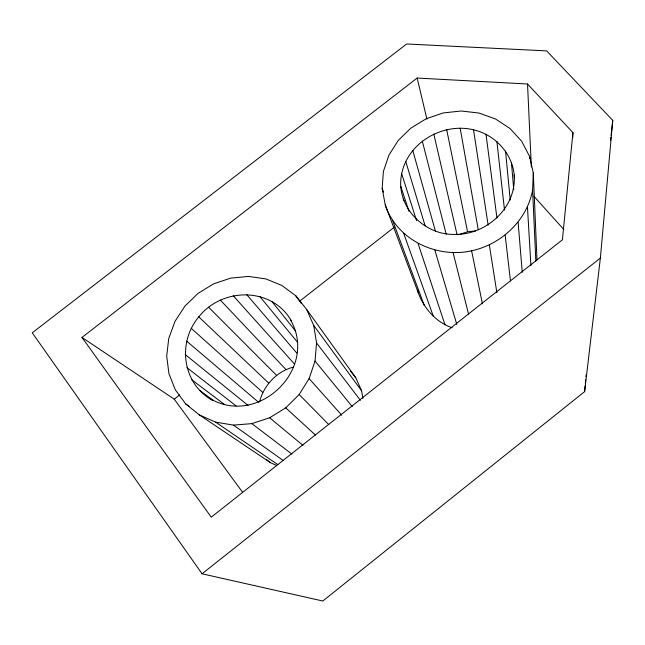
<?xml version="1.0" encoding="UTF-8"?>
<svg xmlns="http://www.w3.org/2000/svg" width="645" height="645" viewBox="0 0 645 645"><rect width="100%" height="100%" fill="white"/><g stroke="black" fill="none" stroke-linecap="round" stroke-linejoin="round"><path stroke-width="0.97" d="M572.744 137.611L572.929 132.62L527.529 84.003L417.162 78.045L81.971 337.432L211.246 517.177L562.408 239.803L572.929 132.62M535.842 261.144L532.593 190.13L533.286 172.908L529.545 156.275L521.628 141.199L510.05 128.54L495.529 118.986L478.913 113.036L461.151 110.996L443.236 112.948L426.16 118.769L410.865 128.113L398.199 140.489L388.862 155.203L383.396 171.473L382.163 188.38L385.258 204.973L418.371 293.04C424.096 308.689 436.27 322.347 452.234 327.805M514.162 174.868C516.871 207.722 486.016 235.401 454.12 234.409C422.967 234.909 394.853 205.158 401.69 173.755C408.1 142.287 442.873 122.413 473.535 129.79C495.779 134.886 513.597 154.768 514.404 177.851M199.402 414.937L215.64 422.144L233.482 425.111L251.848 423.628L269.634 417.767L285.735 407.858L299.167 394.522L309.124 378.599L315.026 361.047L316.566 342.955L313.688 325.394L306.617 309.39L295.829 295.845L281.97 285.509L265.877 278.922L248.454 276.423L230.684 278.116L213.56 283.881L198.007 293.394L184.897 306.141L174.956 321.42L168.764 338.399L166.7 356.145L168.934 373.657L175.376 389.911L185.72 403.964L199.402 414.937L270.465 462.691L276.608 465.44M600.374 258.048L612.75 120.381L546.67 50.907L406.656 43.981L32.25 332.804L202.054 573.792L322.806 601.019L584.612 391.628L600.374 258.048L202.054 573.792M584.612 391.628L585.152 385.662M585.329 383.67L585.692 379.687M585.966 376.696L586.144 374.705M610.541 140.344L610.871 137.353M611.089 135.353L612.75 120.381M212.326 400.279C182.301 383.501 177.133 342.551 198.773 316.872C222.283 287.178 271.9 286.678 291.5 321.008M385.258 204.973C396.772 239.932 436.657 258.564 471.608 250.824C501.383 244.286 526.957 220.542 532.593 190.13M259.58 401.891C263.628 385.331 276.915 371.262 293.531 367.061M81.971 337.432L174.239 399.166L179.778 394.837M299.344 301.4L394.369 227.145M459.079 234.578L467.56 231.732L475.47 230.958M209.899 398.481C258.355 427.466 319.106 368.464 290.25 319.428M185.72 403.964L189.025 406.197M215.64 422.144L277.834 464.626M233.482 425.111L283.324 460.594M199.619 390.314L213.285 400.448M191.823 379.824L224.654 404.617M251.848 423.628L291.935 454.096M186.929 367.658L236.03 405.866M266.74 459.716L270.465 462.691M185.196 354.516L248.115 405.495M269.634 417.767L302.973 445.381M186.695 341.181L258.492 402.19M191.315 328.386L262.829 392.458M285.735 407.858L315.381 434.988M198.773 316.872L268.715 383.114M208.633 307.262L276.584 375.342M299.167 394.522L328.708 424.531M220.348 300.086L285.977 369.569M533.971 196.378L563.835 229.507M233.256 295.757L294.354 363.877M309.124 378.599L341.729 415.187M246.632 294.507L296.756 353.033M259.733 296.418L297.377 342.084M315.026 361.047L352.243 406.568M271.827 301.417L295.644 331.127M350.453 371.052L355.75 377.712L361.579 390.765L362.893 398.376M316.566 342.955L360.394 400.263M313.688 325.394L361.579 390.765M174.239 399.166L242.601 492.304M295.829 295.845L301.11 303.166M306.617 309.39L355.75 377.712M392.563 220.3L424.354 305.649M382.163 188.38L383.541 192.129M403.714 233.442L433.408 316.485M418.089 243.592L445.026 324.895M403.198 198.918L403.826 200.821M400.811 186.47L408.938 211.262M401.69 173.755L416.573 220.663M405.761 161.516L425.128 225.855M434.875 250.123L456.829 324.548M412.76 150.414L435.415 231.176M422.298 141.086L446.179 234.111M453.08 252.598L468.512 313.986M417.162 78.045L426.934 119.204M433.811 134.039L456.966 234.232M471.608 250.824L482.42 303.755M446.679 129.669L467.56 231.732M417.815 290.121L418.371 293.04M460.167 128.226L478.259 229.685M489.329 244.898L496.868 292.669M473.535 129.79L488.152 225.145M486.007 134.305L496.94 217.994M505.156 235.175L510.477 280.914M496.892 141.529L504.519 210.149M505.527 151.067L510.227 199.982M511.412 162.395L513.759 189.759M518.12 222.251L522.256 272.255M527.449 206.916L530.924 265.861M529.545 156.275L529.642 158.275M527.529 84.003L531.351 166.934M533.286 172.908L537.003 260.048"/></g></svg>
